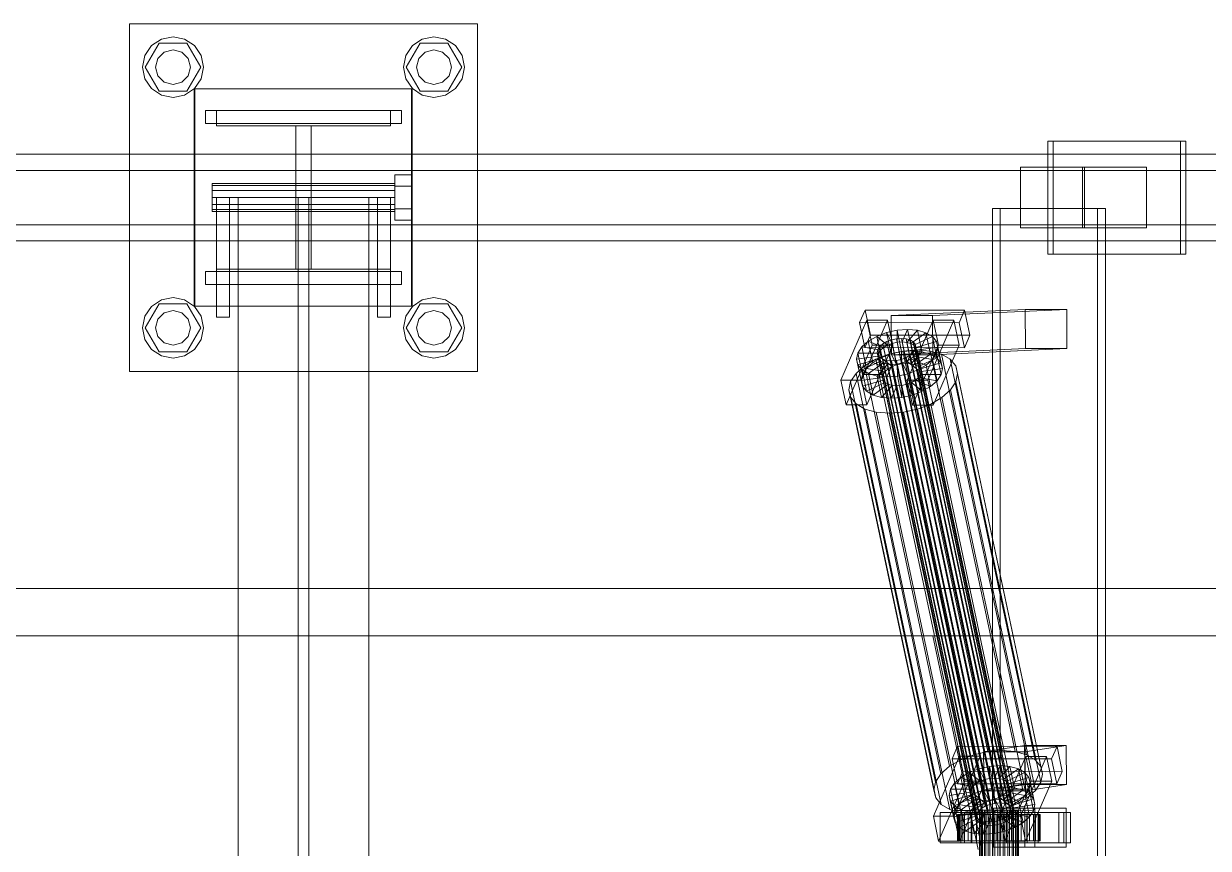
# Model space of a CAD drawing. Header units: millimetres. Extents: x -1970 to 34302, y -65268 to 6837.
# Drawn here: x 5162 to 5706, y -17870 to -17490 of the extents above; entities that cross this region are included whole.
import ezdxf

# ---------------------------------------------------------------- set-up
doc = ezdxf.new("R2010")
doc.units = ezdxf.units.MM
doc.layers.add('superior_C01', color=7, linetype='Continuous', lineweight=0)

msp = doc.modelspace()

# ---------------------------------------------------------------- linework, layer by layer
at = {"layer": 'superior_C01'}
for p, q in [((5210.339, -17650), (5210.339, -17490)), ((5210.339, -17490), (5370.339, -17490)), ((5370.339, -17490), (5370.339, -17650)), ((5220.439, -17500.101), (5224.981, -17497.066)), ((5224.981, -17497.066), (5230.339, -17496)), ((5230.339, -17496), (5235.696, -17497.066)), ((5235.696, -17497.066), (5240.238, -17500.101)), ((5340.439, -17500.101), (5344.981, -17497.066)), ((5344.981, -17497.066), (5350.339, -17496)), ((5350.339, -17496), (5355.696, -17497.066)), ((5355.696, -17497.066), (5360.238, -17500.101)), ((5217.404, -17504.642), (5220.439, -17500.101)), ((5217.539, -17510), (5223.939, -17498.915)), ((5223.939, -17498.915), (5236.739, -17498.915)), ((5226.339, -17503.072), (5230.339, -17502)), ((5230.339, -17502), (5234.339, -17503.072)), ((5236.739, -17498.915), (5243.139, -17510)), ((5240.238, -17500.101), (5243.273, -17504.642)), ((5337.404, -17504.642), (5340.439, -17500.101)), ((5337.539, -17510), (5343.939, -17498.915)), ((5343.939, -17498.915), (5356.739, -17498.915)), ((5346.339, -17503.072), (5350.339, -17502)), ((5350.339, -17502), (5354.339, -17503.072)), ((5356.739, -17498.915), (5363.139, -17510)), ((5360.238, -17500.101), (5363.273, -17504.642)), ((5216.339, -17510), (5217.404, -17504.642)), ((5222.339, -17510), (5223.41, -17506)), ((5223.41, -17506), (5226.339, -17503.072)), ((5234.339, -17503.072), (5237.267, -17506)), ((5237.267, -17506), (5238.339, -17510)), ((5243.273, -17504.642), (5244.339, -17510)), ((5336.339, -17510), (5337.404, -17504.642)), ((5342.339, -17510), (5343.41, -17506)), ((5343.41, -17506), (5346.339, -17503.072)), ((5354.339, -17503.072), (5357.267, -17506)), ((5357.267, -17506), (5358.339, -17510)), ((5363.273, -17504.642), (5364.339, -17510)), ((5217.404, -17515.358), (5216.339, -17510)), ((5223.939, -17521.085), (5217.539, -17510)), ((5223.41, -17514), (5222.339, -17510)), ((5243.139, -17510), (5236.739, -17521.085)), ((5238.339, -17510), (5237.267, -17514)), ((5244.339, -17510), (5243.273, -17515.358)), ((5337.404, -17515.358), (5336.339, -17510)), ((5343.939, -17521.085), (5337.539, -17510)), ((5343.41, -17514), (5342.339, -17510)), ((5363.139, -17510), (5356.739, -17521.085)), ((5358.339, -17510), (5357.267, -17514)), ((5364.339, -17510), (5363.273, -17515.358)), ((5220.439, -17519.899), (5217.404, -17515.358)), ((5226.339, -17516.928), (5223.41, -17514)), ((5230.339, -17518), (5226.339, -17516.928)), ((5234.339, -17516.928), (5230.339, -17518)), ((5237.267, -17514), (5234.339, -17516.928)), ((5243.273, -17515.358), (5240.238, -17519.899)), ((5340.439, -17519.899), (5337.404, -17515.358)), ((5346.339, -17516.928), (5343.41, -17514)), ((5350.339, -17518), (5346.339, -17516.928)), ((5354.339, -17516.928), (5350.339, -17518)), ((5357.267, -17514), (5354.339, -17516.928)), ((5363.273, -17515.358), (5360.238, -17519.899)), ((5224.981, -17522.934), (5220.439, -17519.899)), ((5236.739, -17521.085), (5223.939, -17521.085)), ((5230.339, -17524), (5224.981, -17522.934)), ((5235.696, -17522.934), (5230.339, -17524)), ((5240.238, -17519.899), (5235.696, -17522.934)), ((5240.034, -17620), (5240.034, -17520)), ((5240.034, -17520), (5340.034, -17520)), ((5240.339, -17620), (5240.339, -17520)), ((5240.339, -17520), (5340.339, -17520)), ((5340.034, -17520), (5340.034, -17620)), ((5340.339, -17520), (5340.339, -17620)), ((5344.981, -17522.934), (5340.439, -17519.899)), ((5356.739, -17521.085), (5343.939, -17521.085)), ((5350.339, -17524), (5344.981, -17522.934)), ((5355.696, -17522.934), (5350.339, -17524)), ((5360.238, -17519.899), (5355.696, -17522.934)), ((5245.339, -17530), (5335.339, -17530)), ((5245.339, -17536), (5245.339, -17530)), ((5250.339, -17537), (5250.339, -17530)), ((5250.339, -17530), (5330.339, -17530)), ((5330.339, -17530), (5330.339, -17537)), ((5335.339, -17536), (5335.339, -17530)), ((5245.339, -17536), (5335.339, -17536)), ((5330.339, -17537), (5250.339, -17537)), ((5286.839, -17603), (5286.839, -17537)), ((5286.839, -17537), (5293.839, -17537)), ((5293.839, -17537), (5293.839, -17603)), ((5693.608, -17544), (5632.645, -17544)), ((5632.645, -17544), (5632.645, -17596)), ((5635.08, -17544), (5632.645, -17544)), ((5635.08, -17596), (5635.08, -17544)), ((5635.08, -17544), (5696.043, -17544)), ((5693.608, -17596), (5693.608, -17544)), ((5693.608, -17544), (5696.043, -17544)), ((5696.043, -17544), (5696.043, -17596)), ((5759.904, -17550), (4616.841, -17550)), ((4629.017, -17550), (5772.079, -17550)), ((5846.651, -17550), (4703.589, -17550)), ((4718.808, -17550), (5861.87, -17550)), ((5648.637, -17556), (5620.061, -17556)), ((5620.061, -17556), (5620.061, -17584)), ((5649.447, -17556), (5620.061, -17556)), ((5648.637, -17584), (5648.637, -17556)), ((5648.637, -17556), (5678.024, -17556)), ((5649.447, -17584), (5649.447, -17556)), ((5649.447, -17556), (5678.024, -17556)), ((5678.024, -17556), (5678.024, -17584)), ((5758.197, -17557.5), (4703.404, -17557.5)), ((4718.992, -17557.5), (5773.785, -17557.5)), ((5332.339, -17564.8), (5332.339, -17559.6)), ((5340.339, -17559.6), (5332.339, -17559.6)), ((5340.339, -17559.6), (5340.339, -17564.8)), ((5248.339, -17564.457), (5248.339, -17563.6)), ((5332.339, -17563.6), (5248.339, -17563.6)), ((5248.339, -17564.457), (5248.339, -17566.8)), ((5248.339, -17564.457), (5332.339, -17564.457)), ((5248.339, -17566.8), (5248.339, -17570)), ((5248.339, -17566.8), (5332.339, -17566.8)), ((5332.339, -17563.6), (5332.339, -17564.457)), ((5332.339, -17564.457), (5332.339, -17566.8)), ((5332.339, -17564.8), (5332.339, -17575.2)), ((5332.339, -17564.8), (5340.339, -17564.8)), ((5332.339, -17566.8), (5332.339, -17570)), ((5340.339, -17564.8), (5340.339, -17575.2)), ((5248.339, -17570), (5248.339, -17573.2)), ((5248.339, -17570), (5332.339, -17570)), ((5248.339, -17573.2), (5248.339, -17575.543)), ((5248.339, -17573.2), (5332.339, -17573.2)), ((5250.339, -17570), (5250.339, -17625)), ((5250.339, -17570), (5256.339, -17570)), ((5256.339, -17570), (5256.339, -17625)), ((5320.339, -17570), (5260.339, -17570)), ((5260.339, -17570), (5260.339, -18430)), ((5292.839, -17570), (5287.839, -17570)), ((5287.839, -17570), (5287.839, -18430)), ((5292.839, -18430), (5292.839, -17570)), ((5320.339, -18430), (5320.339, -17570)), ((5324.339, -17570), (5324.339, -17625)), ((5324.339, -17570), (5330.339, -17570)), ((5330.339, -17570), (5330.339, -17625)), ((5332.339, -17570), (5332.339, -17573.2)), ((5332.339, -17573.2), (5332.339, -17575.543)), ((5248.339, -17575.543), (5248.339, -17576.4)), ((5248.339, -17575.543), (5332.339, -17575.543)), ((5248.339, -17576.4), (5332.339, -17576.4)), ((5332.339, -17575.2), (5332.339, -17580.4)), ((5332.339, -17575.2), (5340.339, -17575.2)), ((5332.339, -17575.543), (5332.339, -17576.4)), ((5340.339, -17575.2), (5340.339, -17580.4)), ((5655.5, -17575), (5607.11, -17575)), ((5607.11, -17575), (5607.11, -18425)), ((5610.763, -17575), (5607.11, -17575)), ((5610.763, -18425), (5610.763, -17575)), ((5610.763, -17575), (5659.152, -17575)), ((5655.5, -18425), (5655.5, -17575)), ((5655.5, -17575), (5659.152, -17575)), ((5659.152, -17575), (5659.152, -18425)), ((4703.404, -17582.5), (5758.197, -17582.5)), ((4718.992, -17582.5), (5773.785, -17582.5)), ((5332.339, -17580.4), (5340.339, -17580.4)), ((5620.061, -17584), (5648.637, -17584)), ((5620.061, -17584), (5649.447, -17584)), ((5678.024, -17584), (5648.637, -17584)), ((5678.024, -17584), (5649.447, -17584)), ((4616.841, -17590), (5759.904, -17590)), ((4629.017, -17590), (5772.079, -17590)), ((4703.589, -17590), (5846.651, -17590)), ((4718.808, -17590), (5861.87, -17590)), ((5632.645, -17596), (5693.608, -17596)), ((5632.645, -17596), (5635.08, -17596)), ((5696.043, -17596), (5635.08, -17596)), ((5696.043, -17596), (5693.608, -17596)), ((5245.339, -17604), (5335.339, -17604)), ((5245.339, -17610), (5245.339, -17604)), ((5250.339, -17610), (5250.339, -17603)), ((5250.339, -17603), (5330.339, -17603)), ((5293.839, -17603), (5286.839, -17603)), ((5330.339, -17603), (5330.339, -17610)), ((5335.339, -17610), (5335.339, -17604)), ((5245.339, -17610), (5335.339, -17610)), ((5330.339, -17610), (5250.339, -17610)), ((5220.439, -17620.101), (5224.981, -17617.066)), ((5224.981, -17617.066), (5230.339, -17616)), ((5230.339, -17616), (5235.696, -17617.066)), ((5235.696, -17617.066), (5240.238, -17620.101)), ((5340.439, -17620.101), (5344.981, -17617.066)), ((5344.981, -17617.066), (5350.339, -17616)), ((5350.339, -17616), (5355.696, -17617.066)), ((5355.696, -17617.066), (5360.238, -17620.101)), ((5217.404, -17624.642), (5220.439, -17620.101)), ((5217.539, -17630), (5223.939, -17618.915)), ((5223.939, -17618.915), (5236.739, -17618.915)), ((5226.339, -17623.072), (5230.339, -17622)), ((5230.339, -17622), (5234.339, -17623.072)), ((5236.739, -17618.915), (5243.139, -17630)), ((5340.034, -17620), (5240.034, -17620)), ((5240.238, -17620.101), (5243.273, -17624.642)), ((5340.339, -17620), (5240.339, -17620)), ((5337.404, -17624.642), (5340.439, -17620.101)), ((5337.539, -17630), (5343.939, -17618.915)), ((5343.939, -17618.915), (5356.739, -17618.915)), ((5346.339, -17623.072), (5350.339, -17622)), ((5350.339, -17622), (5354.339, -17623.072)), ((5356.739, -17618.915), (5363.139, -17630)), ((5360.238, -17620.101), (5363.273, -17624.642)), ((5548.58, -17621.857), (5546.08, -17627.592)), ((5551.011, -17633.325), (5548.58, -17621.857)), ((5548.58, -17621.857), (5594.303, -17621.914)), ((5622.267, -17621.488), (5560.593, -17624.356)), ((5579.644, -17624.356), (5641.318, -17621.488)), ((5591.803, -17627.65), (5594.303, -17621.914)), ((5594.303, -17621.914), (5596.734, -17633.382)), ((5622.345, -17639.486), (5622.267, -17621.488)), ((5622.267, -17621.488), (5641.318, -17621.488)), ((5641.318, -17621.488), (5641.396, -17639.486)), ((5216.339, -17630), (5217.404, -17624.642)), ((5222.339, -17630), (5223.41, -17626)), ((5223.41, -17626), (5226.339, -17623.072)), ((5234.339, -17623.072), (5237.267, -17626)), ((5237.267, -17626), (5238.339, -17630)), ((5243.273, -17624.642), (5244.339, -17630)), ((5250.339, -17625), (5256.339, -17625)), ((5324.339, -17625), (5330.339, -17625)), ((5336.339, -17630), (5337.404, -17624.642)), ((5342.339, -17630), (5343.41, -17626)), ((5343.41, -17626), (5346.339, -17623.072)), ((5354.339, -17623.072), (5357.267, -17626)), ((5357.267, -17626), (5358.339, -17630)), ((5363.273, -17624.642), (5364.339, -17630)), ((5549.438, -17626.449), (5537.439, -17653.98)), ((5591.803, -17627.65), (5546.08, -17627.592)), ((5546.08, -17627.592), (5548.512, -17639.061)), ((5546.964, -17653.992), (5558.964, -17626.461)), ((5551.869, -17637.917), (5549.438, -17626.449)), ((5549.438, -17626.449), (5558.964, -17626.461)), ((5558.964, -17626.461), (5561.395, -17637.929)), ((5579.644, -17624.356), (5560.593, -17624.356)), ((5560.593, -17624.356), (5560.67, -17642.354)), ((5579.92, -17626.487), (5567.92, -17654.019)), ((5577.446, -17654.031), (5589.445, -17626.499)), ((5579.721, -17642.354), (5579.644, -17624.356)), ((5582.351, -17637.955), (5579.92, -17626.487)), ((5579.92, -17626.487), (5589.445, -17626.499)), ((5589.445, -17626.499), (5591.876, -17637.967)), ((5594.234, -17639.118), (5591.803, -17627.65)), ((5217.404, -17635.358), (5216.339, -17630)), ((5223.939, -17641.085), (5217.539, -17630)), ((5223.41, -17634), (5222.339, -17630)), ((5243.139, -17630), (5236.739, -17641.085)), ((5238.339, -17630), (5237.267, -17634)), ((5244.339, -17630), (5243.273, -17635.358)), ((5337.404, -17635.358), (5336.339, -17630)), ((5343.939, -17641.085), (5337.539, -17630)), ((5343.41, -17634), (5342.339, -17630)), ((5363.139, -17630), (5356.739, -17641.085)), ((5358.339, -17630), (5357.267, -17634)), ((5364.339, -17630), (5363.273, -17635.358)), ((5548.512, -17639.061), (5551.011, -17633.325)), ((5596.734, -17633.382), (5551.011, -17633.325)), ((5553.927, -17633.91), (5558.43, -17632.183)), ((5558.43, -17632.183), (5563.269, -17631.1)), ((5558.43, -17632.183), (5561.028, -17637.157)), ((5560.514, -17642.013), (5558.43, -17632.183)), ((5563.269, -17631.1), (5568.115, -17630.735)), ((5563.269, -17631.1), (5563.32, -17636.643)), ((5565.353, -17640.93), (5563.269, -17631.1)), ((5568.115, -17630.735), (5565.615, -17636.47)), ((5572.638, -17631.112), (5567.758, -17636.649)), ((5570.199, -17640.564), (5568.115, -17630.735)), ((5568.115, -17630.735), (5572.638, -17631.112)), ((5576.528, -17632.206), (5569.601, -17637.167)), ((5574.722, -17640.942), (5572.638, -17631.112)), ((5572.638, -17631.112), (5576.528, -17632.206)), ((5578.612, -17642.036), (5576.528, -17632.206)), ((5576.528, -17632.206), (5579.522, -17633.943)), ((5596.734, -17633.382), (5594.234, -17639.118)), ((5220.439, -17639.899), (5217.404, -17635.358)), ((5226.339, -17636.928), (5223.41, -17634)), ((5230.339, -17638), (5226.339, -17636.928)), ((5234.339, -17636.928), (5230.339, -17638)), ((5237.267, -17634), (5234.339, -17636.928)), ((5243.273, -17635.358), (5240.238, -17639.899)), ((5340.439, -17639.899), (5337.404, -17635.358)), ((5346.339, -17636.928), (5343.41, -17634)), ((5350.339, -17638), (5346.339, -17636.928)), ((5354.339, -17636.928), (5350.339, -17638)), ((5357.267, -17634), (5354.339, -17636.928)), ((5363.273, -17635.358), (5360.238, -17639.899)), ((5539.87, -17665.449), (5551.869, -17637.917)), ((5545.267, -17641.61), (5547.113, -17638.79)), ((5547.113, -17638.79), (5550.067, -17636.164)), ((5547.113, -17638.79), (5555.667, -17640.286)), ((5549.197, -17648.62), (5547.113, -17638.79)), ((5561.395, -17637.929), (5549.395, -17665.461)), ((5550.067, -17636.164), (5553.927, -17633.91)), ((5550.067, -17636.164), (5557.066, -17639.042)), ((5552.151, -17645.994), (5550.067, -17636.164)), ((5561.395, -17637.929), (5551.869, -17637.917)), ((5553.927, -17633.91), (5558.895, -17637.975)), ((5556.01, -17643.74), (5553.927, -17633.91)), ((5554.445, -17639.983), (5555.32, -17638.648)), ((5555.32, -17638.648), (5556.719, -17637.404)), ((5600.643, -17852.446), (5555.32, -17638.648)), ((5557.066, -17639.042), (5555.667, -17640.286)), ((5556.719, -17637.404), (5558.547, -17636.336)), ((5602.042, -17851.202), (5556.719, -17637.404)), ((5558.895, -17637.975), (5557.066, -17639.042)), ((5557.066, -17639.042), (5559.15, -17648.872)), ((5558.547, -17636.336), (5560.68, -17635.518)), ((5603.87, -17850.135), (5558.547, -17636.336)), ((5561.028, -17637.157), (5558.895, -17637.975)), ((5558.895, -17637.975), (5560.978, -17647.804)), ((5560.68, -17635.518), (5562.973, -17635.005)), ((5606.003, -17849.317), (5560.68, -17635.518)), ((5563.32, -17636.643), (5561.028, -17637.157)), ((5561.028, -17637.157), (5563.111, -17646.986)), ((5562.973, -17635.005), (5565.268, -17634.832)), ((5608.296, -17848.804), (5562.973, -17635.005)), ((5565.615, -17636.47), (5563.32, -17636.643)), ((5563.32, -17636.643), (5565.404, -17646.473)), ((5565.268, -17634.832), (5567.41, -17635.011)), ((5610.591, -17848.631), (5565.268, -17634.832)), ((5565.615, -17636.47), (5567.699, -17646.3)), ((5567.758, -17636.649), (5565.615, -17636.47)), ((5567.41, -17635.011), (5569.253, -17635.529)), ((5612.733, -17848.809), (5567.41, -17635.011)), ((5567.758, -17636.649), (5569.841, -17646.479)), ((5569.601, -17637.167), (5567.758, -17636.649)), ((5569.253, -17635.529), (5570.671, -17636.352)), ((5614.576, -17849.328), (5569.253, -17635.529)), ((5569.601, -17637.167), (5571.684, -17646.997)), ((5571.019, -17637.99), (5569.601, -17637.167)), ((5570.352, -17665.487), (5582.351, -17637.955)), ((5570.671, -17636.352), (5571.568, -17637.422)), ((5615.994, -17850.15), (5570.671, -17636.352)), ((5579.522, -17633.943), (5571.019, -17637.99)), ((5571.019, -17637.99), (5573.102, -17647.82)), ((5571.915, -17639.061), (5571.019, -17637.99)), ((5571.568, -17637.422), (5571.881, -17638.668)), ((5616.891, -17851.221), (5571.568, -17637.422)), ((5571.881, -17638.668), (5571.591, -17640.005)), ((5617.204, -17852.467), (5571.881, -17638.668)), ((5581.414, -17636.203), (5571.915, -17639.061)), ((5582.077, -17638.834), (5572.229, -17640.307)), ((5581.606, -17643.772), (5579.522, -17633.943)), ((5579.522, -17633.943), (5581.414, -17636.203)), ((5591.876, -17637.967), (5579.877, -17665.499)), ((5583.498, -17646.033), (5581.414, -17636.203)), ((5581.414, -17636.203), (5582.077, -17638.834)), ((5582.077, -17638.834), (5581.464, -17641.655)), ((5584.161, -17648.664), (5582.077, -17638.834)), ((5591.876, -17637.967), (5582.351, -17637.955)), ((5224.981, -17642.934), (5220.439, -17639.899)), ((5236.739, -17641.085), (5223.939, -17641.085)), ((5230.339, -17644), (5224.981, -17642.934)), ((5235.696, -17642.934), (5230.339, -17644)), ((5240.238, -17639.899), (5235.696, -17642.934)), ((5344.981, -17642.934), (5340.439, -17639.899)), ((5356.739, -17641.085), (5343.939, -17641.085)), ((5350.339, -17644), (5344.981, -17642.934)), ((5355.696, -17642.934), (5350.339, -17644)), ((5360.238, -17639.899), (5355.696, -17642.934)), ((5544.655, -17644.431), (5545.267, -17641.61)), ((5544.655, -17644.431), (5554.502, -17642.958)), ((5545.317, -17647.062), (5544.655, -17644.431)), ((5546.738, -17654.261), (5544.655, -17644.431)), ((5545.267, -17641.61), (5554.793, -17641.622)), ((5547.351, -17651.44), (5545.267, -17641.61)), ((5545.317, -17647.062), (5554.816, -17644.204)), ((5548.366, -17647.428), (5553.526, -17644.416)), ((5548.512, -17639.061), (5594.234, -17639.118)), ((5556.01, -17643.74), (5552.151, -17645.994)), ((5553.526, -17644.416), (5559.546, -17642.107)), ((5592.597, -17828.725), (5553.526, -17644.416)), ((5554.155, -17641.32), (5554.445, -17639.983)), ((5554.469, -17642.566), (5554.155, -17641.32)), ((5599.478, -17855.119), (5554.155, -17641.32)), ((5599.768, -17853.782), (5554.445, -17639.983)), ((5555.365, -17643.637), (5554.469, -17642.566)), ((5599.792, -17856.365), (5554.469, -17642.566)), ((5554.793, -17641.622), (5554.502, -17642.958)), ((5554.502, -17642.958), (5554.816, -17644.204)), ((5554.502, -17642.958), (5556.586, -17652.788)), ((5555.667, -17640.286), (5554.793, -17641.622)), ((5554.793, -17641.622), (5556.876, -17651.452)), ((5554.816, -17644.204), (5555.713, -17645.275)), ((5554.816, -17644.204), (5556.9, -17654.034)), ((5556.783, -17644.459), (5555.365, -17643.637)), ((5600.688, -17857.435), (5555.365, -17643.637)), ((5555.667, -17640.286), (5557.751, -17650.116)), ((5560.514, -17642.013), (5556.01, -17643.74)), ((5560.978, -17647.804), (5556.01, -17643.74)), ((5558.626, -17644.978), (5556.783, -17644.459)), ((5602.106, -17858.258), (5556.783, -17644.459)), ((5559.546, -17642.107), (5566.015, -17640.659)), ((5598.617, -17826.416), (5559.546, -17642.107)), ((5565.353, -17640.93), (5560.514, -17642.013)), ((5563.111, -17646.986), (5560.514, -17642.013)), ((5622.345, -17639.486), (5560.67, -17642.354)), ((5560.67, -17642.354), (5579.721, -17642.354)), ((5565.356, -17644.47), (5563.064, -17644.983)), ((5570.199, -17640.564), (5565.353, -17640.93)), ((5565.404, -17646.473), (5565.353, -17640.93)), ((5567.489, -17643.652), (5565.356, -17644.47)), ((5610.679, -17858.269), (5565.356, -17644.47)), ((5566.015, -17640.659), (5572.494, -17640.17)), ((5605.087, -17824.968), (5566.015, -17640.659)), ((5569.318, -17642.585), (5567.489, -17643.652)), ((5612.812, -17857.451), (5567.489, -17643.652)), ((5567.699, -17646.3), (5570.199, -17640.564)), ((5567.837, -17645.29), (5569.665, -17644.223)), ((5570.717, -17641.341), (5569.318, -17642.585)), ((5614.641, -17856.383), (5569.318, -17642.585)), ((5569.665, -17644.223), (5571.064, -17642.979)), ((5576.665, -17647.101), (5569.665, -17644.223)), ((5569.665, -17644.223), (5571.749, -17654.053)), ((5569.841, -17646.479), (5574.722, -17640.942)), ((5574.722, -17640.942), (5570.199, -17640.564)), ((5571.591, -17640.005), (5570.717, -17641.341)), ((5616.04, -17855.139), (5570.717, -17641.341)), ((5571.064, -17642.979), (5571.939, -17641.643)), ((5579.618, -17644.475), (5571.064, -17642.979)), ((5571.064, -17642.979), (5573.148, -17652.809)), ((5571.591, -17640.005), (5616.914, -17853.804)), ((5571.684, -17646.997), (5578.612, -17642.036)), ((5571.915, -17639.061), (5573.999, -17648.891)), ((5572.229, -17640.307), (5571.915, -17639.061)), ((5571.939, -17641.643), (5572.229, -17640.307)), ((5571.939, -17641.643), (5581.464, -17641.655)), ((5574.022, -17651.473), (5571.939, -17641.643)), ((5572.229, -17640.307), (5574.313, -17650.137)), ((5572.494, -17640.17), (5578.539, -17640.674)), ((5611.565, -17824.479), (5572.494, -17640.17)), ((5573.102, -17647.82), (5581.606, -17643.772)), ((5578.612, -17642.036), (5574.722, -17640.942)), ((5579.618, -17644.475), (5576.665, -17647.101)), ((5578.539, -17640.674), (5583.74, -17642.137)), ((5617.611, -17824.984), (5578.539, -17640.674)), ((5581.606, -17643.772), (5578.612, -17642.036)), ((5581.464, -17641.655), (5579.618, -17644.475)), ((5581.702, -17654.305), (5579.618, -17644.475)), ((5641.396, -17639.486), (5579.721, -17642.354)), ((5581.464, -17641.655), (5583.548, -17651.485)), ((5583.498, -17646.033), (5581.606, -17643.772)), ((5583.74, -17642.137), (5587.742, -17644.459)), ((5622.812, -17826.446), (5583.74, -17642.137)), ((5587.742, -17644.459), (5590.272, -17647.481)), ((5626.814, -17828.768), (5587.742, -17644.459)), ((5641.396, -17639.486), (5622.345, -17639.486)), ((5544.417, -17650.939), (5548.366, -17647.428)), ((5547.21, -17649.322), (5545.317, -17647.062)), ((5547.401, -17656.892), (5545.317, -17647.062)), ((5547.21, -17649.322), (5555.713, -17645.275)), ((5550.203, -17651.059), (5547.21, -17649.322)), ((5549.293, -17659.152), (5547.21, -17649.322)), ((5549.197, -17648.62), (5547.351, -17651.44)), ((5587.437, -17831.737), (5548.366, -17647.428)), ((5552.151, -17645.994), (5549.197, -17648.62)), ((5557.751, -17650.116), (5549.197, -17648.62)), ((5550.203, -17651.059), (5557.131, -17646.098)), ((5559.15, -17648.872), (5552.151, -17645.994)), ((5554.094, -17652.153), (5558.974, -17646.616)), ((5555.713, -17645.275), (5557.131, -17646.098)), ((5555.713, -17645.275), (5557.797, -17655.105)), ((5557.131, -17646.098), (5558.974, -17646.616)), ((5557.131, -17646.098), (5559.215, -17655.927)), ((5557.751, -17650.116), (5559.15, -17648.872)), ((5558.616, -17652.53), (5561.116, -17646.795)), ((5560.768, -17645.156), (5558.626, -17644.978)), ((5603.949, -17858.776), (5558.626, -17644.978)), ((5558.974, -17646.616), (5561.116, -17646.795)), ((5558.974, -17646.616), (5561.057, -17656.446)), ((5559.15, -17648.872), (5560.978, -17647.804)), ((5563.064, -17644.983), (5560.768, -17645.156)), ((5606.091, -17858.955), (5560.768, -17645.156)), ((5560.978, -17647.804), (5563.111, -17646.986)), ((5561.116, -17646.795), (5563.411, -17646.622)), ((5561.116, -17646.795), (5563.2, -17656.624)), ((5608.387, -17858.782), (5563.064, -17644.983)), ((5563.111, -17646.986), (5565.404, -17646.473)), ((5563.411, -17646.622), (5565.704, -17646.108)), ((5563.462, -17652.165), (5563.411, -17646.622)), ((5563.411, -17646.622), (5565.495, -17656.451)), ((5565.404, -17646.473), (5567.699, -17646.3)), ((5565.704, -17646.108), (5567.837, -17645.29)), ((5568.302, -17651.082), (5565.704, -17646.108)), ((5565.704, -17646.108), (5567.788, -17655.938)), ((5567.699, -17646.3), (5569.841, -17646.479)), ((5572.805, -17649.355), (5567.837, -17645.29)), ((5567.837, -17645.29), (5569.921, -17655.12)), ((5572.805, -17649.355), (5568.302, -17651.082)), ((5569.841, -17646.479), (5571.684, -17646.997)), ((5571.684, -17646.997), (5573.102, -17647.82)), ((5576.665, -17647.101), (5572.805, -17649.355)), ((5574.888, -17659.184), (5572.805, -17649.355)), ((5573.102, -17647.82), (5573.999, -17648.891)), ((5573.999, -17648.891), (5583.498, -17646.033)), ((5573.999, -17648.891), (5574.313, -17650.137)), ((5574.313, -17650.137), (5584.161, -17648.664)), ((5578.748, -17656.931), (5576.665, -17647.101)), ((5584.161, -17648.664), (5583.498, -17646.033)), ((5583.548, -17651.485), (5584.161, -17648.664)), ((5590.272, -17647.481), (5591.158, -17650.998)), ((5629.344, -17831.79), (5590.272, -17647.481)), ((5370.339, -17650), (5210.339, -17650)), ((5546.964, -17653.992), (5537.439, -17653.98)), ((5537.439, -17653.98), (5539.87, -17665.449)), ((5541.13, -17658.48), (5541.949, -17654.709)), ((5541.949, -17654.709), (5544.417, -17650.939)), ((5581.021, -17839.018), (5541.949, -17654.709)), ((5583.488, -17835.248), (5544.417, -17650.939)), ((5547.351, -17651.44), (5546.738, -17654.261)), ((5556.586, -17652.788), (5546.738, -17654.261)), ((5546.738, -17654.261), (5547.401, -17656.892)), ((5549.395, -17665.461), (5546.964, -17653.992)), ((5556.876, -17651.452), (5547.351, -17651.44)), ((5556.9, -17654.034), (5547.401, -17656.892)), ((5557.797, -17655.105), (5549.293, -17659.152)), ((5554.094, -17652.153), (5550.203, -17651.059)), ((5552.287, -17660.889), (5550.203, -17651.059)), ((5558.616, -17652.53), (5554.094, -17652.153)), ((5556.177, -17661.983), (5554.094, -17652.153)), ((5556.586, -17652.788), (5556.876, -17651.452)), ((5556.9, -17654.034), (5556.586, -17652.788)), ((5556.876, -17651.452), (5557.751, -17650.116)), ((5557.797, -17655.105), (5556.9, -17654.034)), ((5559.215, -17655.927), (5557.797, -17655.105)), ((5563.462, -17652.165), (5558.616, -17652.53)), ((5560.7, -17662.36), (5558.616, -17652.53)), ((5568.302, -17651.082), (5563.462, -17652.165)), ((5565.546, -17661.995), (5563.462, -17652.165)), ((5569.921, -17655.12), (5567.788, -17655.938)), ((5577.446, -17654.031), (5567.92, -17654.019)), ((5567.92, -17654.019), (5570.352, -17665.487)), ((5570.385, -17660.912), (5568.302, -17651.082)), ((5571.749, -17654.053), (5569.921, -17655.12)), ((5569.921, -17655.12), (5574.888, -17659.184)), ((5573.148, -17652.809), (5571.749, -17654.053)), ((5571.749, -17654.053), (5578.748, -17656.931)), ((5574.022, -17651.473), (5573.148, -17652.809)), ((5573.148, -17652.809), (5581.702, -17654.305)), ((5574.313, -17650.137), (5574.022, -17651.473)), ((5583.548, -17651.485), (5574.022, -17651.473)), ((5579.877, -17665.499), (5577.446, -17654.031)), ((5578.748, -17656.931), (5581.702, -17654.305)), ((5581.702, -17654.305), (5583.548, -17651.485)), ((5590.339, -17654.769), (5587.871, -17658.539)), ((5591.158, -17650.998), (5590.339, -17654.769)), ((5590.339, -17654.769), (5629.41, -17839.078)), ((5630.229, -17835.307), (5591.158, -17650.998)), ((5542.016, -17661.997), (5541.13, -17658.48)), ((5580.202, -17842.789), (5541.13, -17658.48)), ((5547.401, -17656.892), (5549.293, -17659.152)), ((5549.293, -17659.152), (5552.287, -17660.889)), ((5559.215, -17655.927), (5552.287, -17660.889)), ((5561.057, -17656.446), (5556.177, -17661.983)), ((5561.057, -17656.446), (5559.215, -17655.927)), ((5563.2, -17656.624), (5560.7, -17662.36)), ((5563.2, -17656.624), (5561.057, -17656.446)), ((5565.495, -17656.451), (5563.2, -17656.624)), ((5567.788, -17655.938), (5565.495, -17656.451)), ((5565.495, -17656.451), (5565.546, -17661.995)), ((5567.788, -17655.938), (5570.385, -17660.912)), ((5570.385, -17660.912), (5574.888, -17659.184)), ((5574.888, -17659.184), (5578.748, -17656.931)), ((5587.871, -17658.539), (5583.923, -17662.05)), ((5626.942, -17842.848), (5587.871, -17658.539)), ((5539.87, -17665.449), (5549.395, -17665.461)), ((5544.546, -17665.019), (5542.016, -17661.997)), ((5581.087, -17846.306), (5542.016, -17661.997)), ((5548.548, -17667.341), (5544.546, -17665.019)), ((5583.617, -17849.328), (5544.546, -17665.019)), ((5552.287, -17660.889), (5556.177, -17661.983)), ((5556.177, -17661.983), (5560.7, -17662.36)), ((5560.7, -17662.36), (5565.546, -17661.995)), ((5565.546, -17661.995), (5570.385, -17660.912)), ((5570.352, -17665.487), (5579.877, -17665.499)), ((5578.763, -17665.062), (5572.743, -17667.371)), ((5583.923, -17662.05), (5578.763, -17665.062)), ((5617.834, -17849.371), (5578.763, -17665.062)), ((5622.994, -17846.359), (5583.923, -17662.05)), ((5553.749, -17668.803), (5548.548, -17667.341)), ((5587.619, -17851.65), (5548.548, -17667.341)), ((5559.794, -17669.308), (5553.749, -17668.803)), ((5592.82, -17853.113), (5553.749, -17668.803)), ((5566.273, -17668.819), (5559.794, -17669.308)), ((5598.866, -17853.617), (5559.794, -17669.308)), ((5572.743, -17667.371), (5566.273, -17668.819)), ((5605.344, -17853.128), (5566.273, -17668.819)), ((5611.814, -17851.68), (5572.743, -17667.371)), ((2005.168, -17750), (11044.69, -17750)), ((11046.22, -17750), (2006.698, -17750)), ((4645.725, -17771.702), (5579.735, -17771.702)), ((5581.551, -17771.702), (4647.542, -17771.702)), ((5579.735, -17771.702), (5600.573, -17870)), ((5579.735, -17771.702), (5581.551, -17771.702)), ((5579.735, -17771.702), (6513.744, -17771.702)), ((5602.389, -17870), (5581.551, -17771.702)), ((6515.561, -17771.702), (5581.551, -17771.702)), ((5591.125, -17822.549), (5588.625, -17828.285)), ((5593.556, -17834.017), (5591.125, -17822.549)), ((5591.125, -17822.549), (5636.847, -17822.606)), ((5621.951, -17822.189), (5603.05, -17825.057)), ((5622.204, -17840.17), (5621.951, -17822.189)), ((5621.951, -17822.189), (5641.002, -17822.189)), ((5622.101, -17825.057), (5641.002, -17822.189)), ((5634.347, -17828.342), (5636.847, -17822.606)), ((5636.847, -17822.606), (5639.278, -17834.074)), ((5641.002, -17822.189), (5641.255, -17840.17)), ((5591.982, -17827.141), (5579.983, -17854.673)), ((5592.597, -17828.725), (5587.437, -17831.737)), ((5634.347, -17828.342), (5588.625, -17828.285)), ((5588.625, -17828.285), (5591.056, -17839.753)), ((5589.509, -17854.685), (5601.508, -17827.153)), ((5594.414, -17838.609), (5591.982, -17827.141)), ((5591.982, -17827.141), (5601.508, -17827.153)), ((5598.617, -17826.416), (5592.597, -17828.725)), ((5605.087, -17824.968), (5598.617, -17826.416)), ((5601.508, -17827.153), (5603.939, -17838.621)), ((5622.101, -17825.057), (5603.05, -17825.057)), ((5603.05, -17825.057), (5603.303, -17843.038)), ((5611.565, -17824.479), (5605.087, -17824.968)), ((5622.464, -17827.179), (5610.465, -17854.711)), ((5617.611, -17824.984), (5611.565, -17824.479)), ((5622.812, -17826.446), (5617.611, -17824.984)), ((5619.99, -17854.723), (5631.99, -17827.191)), ((5622.353, -17843.038), (5622.101, -17825.057)), ((5624.895, -17838.647), (5622.464, -17827.179)), ((5622.464, -17827.179), (5631.99, -17827.191)), ((5626.814, -17828.768), (5622.812, -17826.446)), ((5629.344, -17831.79), (5626.814, -17828.768)), ((5631.99, -17827.191), (5634.421, -17838.659)), ((5636.778, -17839.81), (5634.347, -17828.342)), ((5587.437, -17831.737), (5583.488, -17835.248)), ((5591.056, -17839.753), (5593.556, -17834.017)), ((5592.611, -17836.856), (5596.471, -17834.603)), ((5639.278, -17834.074), (5593.556, -17834.017)), ((5596.471, -17834.603), (5600.974, -17832.875)), ((5596.471, -17834.603), (5601.439, -17838.667)), ((5598.555, -17844.433), (5596.471, -17834.603)), ((5600.974, -17832.875), (5605.814, -17831.792)), ((5600.974, -17832.875), (5603.572, -17837.849)), ((5603.058, -17842.705), (5600.974, -17832.875)), ((5605.814, -17831.792), (5610.66, -17831.427)), ((5605.814, -17831.792), (5605.864, -17837.336)), ((5607.898, -17841.622), (5605.814, -17831.792)), ((5610.66, -17831.427), (5608.16, -17837.163)), ((5615.182, -17831.804), (5610.302, -17837.341)), ((5612.744, -17841.257), (5610.66, -17831.427)), ((5610.66, -17831.427), (5615.182, -17831.804)), ((5619.073, -17832.898), (5612.145, -17837.86)), ((5622.066, -17834.635), (5613.563, -17838.682)), ((5617.266, -17841.634), (5615.182, -17831.804)), ((5615.182, -17831.804), (5619.073, -17832.898)), ((5621.156, -17842.728), (5619.073, -17832.898)), ((5619.073, -17832.898), (5622.066, -17834.635)), ((5624.15, -17844.465), (5622.066, -17834.635)), ((5622.066, -17834.635), (5623.959, -17836.895)), ((5630.229, -17835.307), (5629.344, -17831.79)), ((5639.278, -17834.074), (5636.778, -17839.81)), ((5581.021, -17839.018), (5580.202, -17842.789)), ((5583.488, -17835.248), (5581.021, -17839.018)), ((5582.414, -17866.141), (5594.414, -17838.609)), ((5587.812, -17842.302), (5589.658, -17839.482)), ((5589.658, -17839.482), (5592.611, -17836.856)), ((5589.658, -17839.482), (5598.212, -17840.978)), ((5591.741, -17849.312), (5589.658, -17839.482)), ((5591.056, -17839.753), (5636.778, -17839.81)), ((5603.939, -17838.621), (5591.94, -17866.153)), ((5592.611, -17836.856), (5599.611, -17839.734)), ((5594.695, -17846.686), (5592.611, -17836.856)), ((5603.939, -17838.621), (5594.414, -17838.609)), ((5599.611, -17839.734), (5598.212, -17840.978)), ((5601.439, -17838.667), (5599.611, -17839.734)), ((5599.611, -17839.734), (5601.694, -17849.564)), ((5603.572, -17837.849), (5601.439, -17838.667)), ((5601.439, -17838.667), (5603.523, -17848.497)), ((5622.204, -17840.17), (5603.303, -17843.038)), ((5605.864, -17837.336), (5603.572, -17837.849)), ((5603.572, -17837.849), (5605.656, -17847.679)), ((5608.16, -17837.163), (5605.864, -17837.336)), ((5605.864, -17837.336), (5607.948, -17847.165)), ((5608.16, -17837.163), (5610.244, -17846.992)), ((5610.302, -17837.341), (5608.16, -17837.163)), ((5610.302, -17837.341), (5612.386, -17847.171)), ((5612.145, -17837.86), (5610.302, -17837.341)), ((5612.145, -17837.86), (5614.229, -17847.689)), ((5613.563, -17838.682), (5612.145, -17837.86)), ((5612.896, -17866.179), (5624.895, -17838.647)), ((5613.563, -17838.682), (5615.647, -17848.512)), ((5614.459, -17839.753), (5613.563, -17838.682)), ((5623.959, -17836.895), (5614.459, -17839.753)), ((5614.459, -17839.753), (5616.543, -17849.583)), ((5614.773, -17840.999), (5614.459, -17839.753)), ((5624.621, -17839.526), (5614.773, -17840.999)), ((5641.255, -17840.17), (5622.204, -17840.17)), ((5641.255, -17840.17), (5622.353, -17843.038)), ((5634.421, -17838.659), (5622.422, -17866.191)), ((5626.042, -17846.725), (5623.959, -17836.895)), ((5623.959, -17836.895), (5624.621, -17839.526)), ((5624.621, -17839.526), (5624.009, -17842.347)), ((5626.705, -17849.356), (5624.621, -17839.526)), ((5634.421, -17838.659), (5624.895, -17838.647)), ((5626.942, -17842.848), (5629.41, -17839.078)), ((5629.41, -17839.078), (5630.229, -17835.307)), ((5580.202, -17842.789), (5581.087, -17846.306)), ((5587.199, -17845.123), (5587.812, -17842.302)), ((5587.199, -17845.123), (5597.047, -17843.65)), ((5587.862, -17847.754), (5587.199, -17845.123)), ((5589.283, -17854.953), (5587.199, -17845.123)), ((5587.812, -17842.302), (5597.337, -17842.314)), ((5589.895, -17852.132), (5587.812, -17842.302)), ((5587.862, -17847.754), (5597.361, -17844.897)), ((5589.754, -17850.015), (5598.257, -17845.967)), ((5598.555, -17844.433), (5594.695, -17846.686)), ((5597.337, -17842.314), (5597.047, -17843.65)), ((5597.047, -17843.65), (5597.361, -17844.897)), ((5597.047, -17843.65), (5599.131, -17853.48)), ((5598.212, -17840.978), (5597.337, -17842.314)), ((5597.337, -17842.314), (5599.421, -17852.144)), ((5597.361, -17844.897), (5598.257, -17845.967)), ((5597.361, -17844.897), (5599.445, -17854.726)), ((5598.212, -17840.978), (5600.295, -17850.808)), ((5598.257, -17845.967), (5599.675, -17846.79)), ((5598.257, -17845.967), (5600.341, -17855.797)), ((5603.058, -17842.705), (5598.555, -17844.433)), ((5603.523, -17848.497), (5598.555, -17844.433)), ((5607.898, -17841.622), (5603.058, -17842.705)), ((5605.656, -17847.679), (5603.058, -17842.705)), ((5603.303, -17843.038), (5622.353, -17843.038)), ((5612.744, -17841.257), (5607.898, -17841.622)), ((5607.948, -17847.165), (5607.898, -17841.622)), ((5608.248, -17846.801), (5610.381, -17845.983)), ((5610.244, -17846.992), (5612.744, -17841.257)), ((5610.381, -17845.983), (5612.21, -17844.915)), ((5615.349, -17850.047), (5610.381, -17845.983)), ((5610.381, -17845.983), (5612.465, -17855.812)), ((5612.21, -17844.915), (5613.609, -17843.671)), ((5619.209, -17847.793), (5612.21, -17844.915)), ((5612.21, -17844.915), (5614.293, -17854.745)), ((5612.386, -17847.171), (5617.266, -17841.634)), ((5617.266, -17841.634), (5612.744, -17841.257)), ((5613.609, -17843.671), (5614.483, -17842.335)), ((5622.163, -17845.167), (5613.609, -17843.671)), ((5613.609, -17843.671), (5615.692, -17853.501)), ((5614.229, -17847.689), (5621.156, -17842.728)), ((5614.483, -17842.335), (5614.773, -17840.999)), ((5614.483, -17842.335), (5624.009, -17842.347)), ((5616.567, -17852.165), (5614.483, -17842.335)), ((5614.773, -17840.999), (5616.857, -17850.829)), ((5615.647, -17848.512), (5624.15, -17844.465)), ((5621.156, -17842.728), (5617.266, -17841.634)), ((5622.163, -17845.167), (5619.209, -17847.793)), ((5624.15, -17844.465), (5621.156, -17842.728)), ((5624.009, -17842.347), (5622.163, -17845.167)), ((5624.246, -17854.997), (5622.163, -17845.167)), ((5622.994, -17846.359), (5626.942, -17842.848)), ((5624.009, -17842.347), (5626.092, -17852.177)), ((5626.042, -17846.725), (5624.15, -17844.465)), ((5581.087, -17846.306), (5583.617, -17849.328)), ((5583.617, -17849.328), (5587.619, -17851.65)), ((5589.754, -17850.015), (5587.862, -17847.754)), ((5589.945, -17857.584), (5587.862, -17847.754)), ((5592.748, -17851.751), (5589.754, -17850.015)), ((5591.838, -17859.844), (5589.754, -17850.015)), ((5591.741, -17849.312), (5589.895, -17852.132)), ((5594.695, -17846.686), (5591.741, -17849.312)), ((5600.295, -17850.808), (5591.741, -17849.312)), ((5592.748, -17851.751), (5599.675, -17846.79)), ((5601.694, -17849.564), (5594.695, -17846.686)), ((5596.638, -17852.845), (5601.518, -17847.308)), ((5599.421, -17852.144), (5600.295, -17850.808)), ((5599.675, -17846.79), (5601.518, -17847.308)), ((5599.675, -17846.79), (5601.759, -17856.62)), ((5600.295, -17850.808), (5601.694, -17849.564)), ((5602.042, -17851.202), (5600.643, -17852.446)), ((5601.16, -17853.223), (5603.66, -17847.487)), ((5601.518, -17847.308), (5603.66, -17847.487)), ((5601.518, -17847.308), (5603.602, -17857.138)), ((5601.694, -17849.564), (5603.523, -17848.497)), ((5603.87, -17850.135), (5602.042, -17851.202)), ((5603.523, -17848.497), (5605.656, -17847.679)), ((5603.66, -17847.487), (5605.956, -17847.314)), ((5603.66, -17847.487), (5605.744, -17857.317)), ((5606.003, -17849.317), (5603.87, -17850.135)), ((5605.656, -17847.679), (5607.948, -17847.165)), ((5605.956, -17847.314), (5608.248, -17846.801)), ((5606.006, -17852.857), (5605.956, -17847.314)), ((5605.956, -17847.314), (5608.04, -17857.144)), ((5608.296, -17848.804), (5606.003, -17849.317)), ((5626.647, -17851), (5607.596, -17851)), ((5607.596, -17851), (5607.596, -17869)), ((5622.084, -17851), (5607.596, -17851)), ((5607.948, -17847.165), (5610.244, -17846.992)), ((5610.846, -17851.774), (5608.248, -17846.801)), ((5608.248, -17846.801), (5610.332, -17856.631)), ((5610.591, -17848.631), (5608.296, -17848.804)), ((5610.244, -17846.992), (5612.386, -17847.171)), ((5612.733, -17848.809), (5610.591, -17848.631)), ((5615.349, -17850.047), (5610.846, -17851.774)), ((5611.814, -17851.68), (5617.834, -17849.371)), ((5612.386, -17847.171), (5614.229, -17847.689)), ((5614.576, -17849.328), (5612.733, -17848.809)), ((5614.229, -17847.689), (5615.647, -17848.512)), ((5615.994, -17850.15), (5614.576, -17849.328)), ((5619.209, -17847.793), (5615.349, -17850.047)), ((5617.433, -17859.877), (5615.349, -17850.047)), ((5615.647, -17848.512), (5616.543, -17849.583)), ((5616.891, -17851.221), (5615.994, -17850.15)), ((5616.543, -17849.583), (5626.042, -17846.725)), ((5616.543, -17849.583), (5616.857, -17850.829)), ((5616.857, -17850.829), (5616.567, -17852.165)), ((5616.857, -17850.829), (5626.705, -17849.356)), ((5617.204, -17852.467), (5616.891, -17851.221)), ((5617.834, -17849.371), (5622.994, -17846.359)), ((5621.293, -17857.623), (5619.209, -17847.793)), ((5622.084, -17869), (5622.084, -17851)), ((5622.084, -17851), (5641.135, -17851)), ((5626.705, -17849.356), (5626.042, -17846.725)), ((5626.092, -17852.177), (5626.705, -17849.356)), ((5626.647, -17869), (5626.647, -17851)), ((5626.647, -17851), (5641.135, -17851)), ((5641.135, -17851), (5641.135, -17869)), ((5589.509, -17854.685), (5579.983, -17854.673)), ((5579.983, -17854.673), (5582.414, -17866.141)), ((5592.642, -17853), (5583.116, -17853)), ((5583.116, -17853), (5583.116, -17867)), ((5597.726, -17853), (5583.116, -17853)), ((5587.619, -17851.65), (5592.82, -17853.113)), ((5589.895, -17852.132), (5589.283, -17854.953)), ((5599.131, -17853.48), (5589.283, -17854.953)), ((5589.283, -17854.953), (5589.945, -17857.584)), ((5591.94, -17866.153), (5589.509, -17854.685)), ((5599.421, -17852.144), (5589.895, -17852.132)), ((5599.445, -17854.726), (5589.945, -17857.584)), ((5591.555, -17854), (5591.142, -17854)), ((5591.142, -17854), (5601.131, -17854)), ((5591.142, -17866), (5591.142, -17854)), ((5591.142, -17854), (5592.022, -17854)), ((5593.234, -17854), (5591.555, -17854)), ((5591.555, -17854), (5601.326, -17854)), ((5591.555, -17866), (5591.555, -17854)), ((5600.341, -17855.797), (5591.838, -17859.844)), ((5592.022, -17854), (5601.548, -17854)), ((5592.022, -17866), (5592.022, -17854)), ((5592.022, -17854), (5594.136, -17854)), ((5592.642, -17867), (5592.642, -17853)), ((5592.642, -17853), (5607.252, -17853)), ((5596.638, -17852.845), (5592.748, -17851.751)), ((5594.831, -17861.581), (5592.748, -17851.751)), ((5592.82, -17853.113), (5598.866, -17853.617)), ((5596.063, -17854), (5593.234, -17854)), ((5593.234, -17854), (5602.121, -17854)), ((5593.234, -17866), (5593.234, -17854)), ((5594.136, -17854), (5602.549, -17854)), ((5594.136, -17866), (5594.136, -17854)), ((5594.136, -17854), (5597.338, -17854)), ((5639.982, -17853), (5594.26, -17853)), ((5594.26, -17853), (5594.26, -17867)), ((5597.304, -17853), (5594.26, -17853)), ((5601.759, -17856.62), (5594.831, -17861.581)), ((5599.85, -17854), (5596.063, -17854)), ((5596.063, -17854), (5603.462, -17854)), ((5596.063, -17866), (5596.063, -17854)), ((5601.16, -17853.223), (5596.638, -17852.845)), ((5598.722, -17862.675), (5596.638, -17852.845)), ((5597.304, -17867), (5597.304, -17853)), ((5597.304, -17853), (5643.026, -17853)), ((5597.338, -17854), (5604.066, -17854)), ((5597.338, -17866), (5597.338, -17854)), ((5597.338, -17854), (5601.412, -17854)), ((5597.726, -17867), (5597.726, -17853)), ((5597.726, -17853), (5607.252, -17853)), ((5598.866, -17853.617), (5605.344, -17853.128)), ((5599.131, -17853.48), (5599.421, -17852.144)), ((5599.445, -17854.726), (5599.131, -17853.48)), ((5600.341, -17855.797), (5599.445, -17854.726)), ((5599.768, -17853.782), (5599.478, -17855.119)), ((5599.478, -17855.119), (5599.792, -17856.365)), ((5600.643, -17852.446), (5599.768, -17853.782)), ((5599.792, -17856.365), (5600.688, -17857.435)), ((5604.337, -17854), (5599.85, -17854)), ((5599.85, -17854), (5605.256, -17854)), ((5599.85, -17866), (5599.85, -17854)), ((5601.759, -17856.62), (5600.341, -17855.797)), ((5601.326, -17852), (5601.131, -17852)), ((5601.131, -17852), (5601.548, -17852)), ((5601.131, -18148), (5601.131, -17852)), ((5601.131, -17854), (5601.326, -17854)), ((5601.131, -17854), (5601.131, -17866)), ((5601.548, -17854), (5601.131, -17854)), ((5606.006, -17852.857), (5601.16, -17853.223)), ((5603.244, -17863.052), (5601.16, -17853.223)), ((5602.121, -17852), (5601.326, -17852)), ((5601.326, -18148), (5601.326, -17852)), ((5601.326, -17854), (5602.121, -17854)), ((5601.326, -17854), (5601.326, -17866)), ((5601.412, -17854), (5605.996, -17854)), ((5601.412, -17866), (5601.412, -17854)), ((5601.412, -17854), (5606.08, -17854)), ((5601.548, -17852), (5602.549, -17852)), ((5601.548, -18148), (5601.548, -17852)), ((5601.548, -17854), (5601.548, -17866)), ((5602.549, -17854), (5601.548, -17854)), ((5603.602, -17857.138), (5601.759, -17856.62)), ((5603.462, -17852), (5602.121, -17852)), ((5602.121, -18148), (5602.121, -17852)), ((5602.121, -17854), (5603.462, -17854)), ((5602.121, -17854), (5602.121, -17866)), ((5602.549, -17852), (5604.066, -17852)), ((5602.549, -18148), (5602.549, -17852)), ((5602.549, -17854), (5602.549, -17866)), ((5604.066, -17854), (5602.549, -17854)), ((5605.256, -17852), (5603.462, -17852)), ((5603.462, -18148), (5603.462, -17852)), ((5603.462, -17854), (5605.256, -17854)), ((5603.462, -17854), (5603.462, -17866)), ((5604.066, -17852), (5605.996, -17852)), ((5604.066, -18148), (5604.066, -17852)), ((5604.066, -17854), (5604.066, -17866)), ((5605.996, -17854), (5604.066, -17854)), ((5609.219, -17854), (5604.337, -17854)), ((5604.337, -17854), (5607.381, -17854)), ((5604.337, -17866), (5604.337, -17854)), ((5607.381, -17852), (5605.256, -17852)), ((5605.256, -18148), (5605.256, -17852)), ((5605.256, -17854), (5607.381, -17854)), ((5605.256, -17854), (5605.256, -17866)), ((5605.344, -17853.128), (5611.814, -17851.68)), ((5605.996, -17852), (5608.206, -17852)), ((5605.996, -18148), (5605.996, -17852)), ((5605.996, -17854), (5605.996, -17866)), ((5608.206, -17854), (5605.996, -17854)), ((5610.846, -17851.774), (5606.006, -17852.857)), ((5608.09, -17862.687), (5606.006, -17852.857)), ((5606.08, -17854), (5608.206, -17854)), ((5606.08, -17866), (5606.08, -17854)), ((5606.08, -17854), (5611.022, -17854)), ((5607.252, -17853), (5607.252, -17867)), ((5609.693, -17852), (5607.381, -17852)), ((5607.381, -18148), (5607.381, -17852)), ((5607.381, -17854), (5609.693, -17854)), ((5607.381, -17854), (5607.381, -17866)), ((5610.332, -17856.631), (5608.04, -17857.144)), ((5608.206, -17852), (5610.548, -17852)), ((5608.206, -18148), (5608.206, -17852)), ((5608.206, -17854), (5608.206, -17866)), ((5610.548, -17854), (5608.206, -17854)), ((5614.161, -17854), (5609.219, -17854)), ((5609.219, -17854), (5609.693, -17854)), ((5609.219, -17866), (5609.219, -17854)), ((5612.035, -17852), (5609.693, -17852)), ((5609.693, -18148), (5609.693, -17852)), ((5609.693, -17854), (5612.035, -17854)), ((5609.693, -17854), (5609.693, -17866)), ((5612.465, -17855.812), (5610.332, -17856.631)), ((5610.332, -17856.631), (5612.93, -17861.604)), ((5619.99, -17854.723), (5610.465, -17854.711)), ((5610.465, -17854.711), (5612.896, -17866.179)), ((5610.548, -17852), (5612.86, -17852)), ((5610.548, -18148), (5610.548, -17852)), ((5611.022, -17854), (5610.548, -17854)), ((5610.548, -17854), (5610.548, -17866)), ((5612.86, -17854), (5610.548, -17854)), ((5612.93, -17861.604), (5610.846, -17851.774)), ((5611.022, -17866), (5611.022, -17854)), ((5611.022, -17854), (5615.904, -17854)), ((5614.245, -17852), (5612.035, -17852)), ((5612.035, -18148), (5612.035, -17852)), ((5614.161, -17854), (5612.035, -17854)), ((5612.035, -17854), (5614.245, -17854)), ((5612.035, -17854), (5612.035, -17866)), ((5614.293, -17854.745), (5612.465, -17855.812)), ((5612.465, -17855.812), (5617.433, -17859.877)), ((5612.812, -17857.451), (5614.641, -17856.383)), ((5612.86, -17852), (5614.985, -17852)), ((5612.86, -18148), (5612.86, -17852)), ((5615.904, -17854), (5612.86, -17854)), ((5612.86, -17854), (5612.86, -17866)), ((5614.985, -17854), (5612.86, -17854)), ((5623.123, -17853), (5613.598, -17853)), ((5613.598, -17853), (5613.598, -17867)), ((5628.208, -17853), (5613.598, -17853)), ((5618.829, -17854), (5614.161, -17854)), ((5614.161, -17866), (5614.161, -17854)), ((5616.175, -17852), (5614.245, -17852)), ((5614.245, -18148), (5614.245, -17852)), ((5618.829, -17854), (5614.245, -17854)), ((5614.245, -17854), (5616.175, -17854)), ((5614.245, -17854), (5614.245, -17866)), ((5615.692, -17853.501), (5614.293, -17854.745)), ((5614.293, -17854.745), (5621.293, -17857.623)), ((5614.641, -17856.383), (5616.04, -17855.139)), ((5614.985, -17852), (5616.779, -17852)), ((5614.985, -18148), (5614.985, -17852)), ((5620.391, -17854), (5614.985, -17854)), ((5614.985, -17854), (5614.985, -17866)), ((5616.779, -17854), (5614.985, -17854)), ((5616.567, -17852.165), (5615.692, -17853.501)), ((5615.692, -17853.501), (5624.246, -17854.997)), ((5615.904, -17866), (5615.904, -17854)), ((5615.904, -17854), (5620.391, -17854)), ((5616.04, -17855.139), (5616.914, -17853.804)), ((5617.692, -17852), (5616.175, -17852)), ((5616.175, -18148), (5616.175, -17852)), ((5622.903, -17854), (5616.175, -17854)), ((5616.175, -17854), (5617.692, -17854)), ((5616.175, -17854), (5616.175, -17866)), ((5626.092, -17852.177), (5616.567, -17852.165)), ((5616.779, -17852), (5618.12, -17852)), ((5616.779, -18148), (5616.779, -17852)), ((5624.178, -17854), (5616.779, -17854)), ((5616.779, -17854), (5616.779, -17866)), ((5618.12, -17854), (5616.779, -17854)), ((5616.914, -17853.804), (5617.204, -17852.467)), ((5618.693, -17852), (5617.692, -17852)), ((5617.692, -18148), (5617.692, -17852)), ((5626.106, -17854), (5617.692, -17854)), ((5617.692, -17854), (5618.693, -17854)), ((5617.692, -17854), (5617.692, -17866)), ((5618.12, -17852), (5618.915, -17852)), ((5618.12, -18148), (5618.12, -17852)), ((5627.007, -17854), (5618.12, -17854)), ((5618.12, -17854), (5618.12, -17866)), ((5618.915, -17854), (5618.12, -17854)), ((5619.11, -17852), (5618.693, -17852)), ((5618.693, -17852), (5618.693, -18148)), ((5618.693, -17854), (5628.219, -17854)), ((5618.693, -17866), (5618.693, -17854)), ((5618.693, -17854), (5619.11, -17854)), ((5622.903, -17854), (5618.829, -17854)), ((5618.829, -17866), (5618.829, -17854)), ((5618.915, -17852), (5619.11, -17852)), ((5618.915, -18148), (5618.915, -17852)), ((5628.686, -17854), (5618.915, -17854)), ((5618.915, -17854), (5618.915, -17866)), ((5619.11, -17854), (5618.915, -17854)), ((5619.11, -18148), (5619.11, -17852)), ((5629.099, -17854), (5619.11, -17854)), ((5619.11, -17854), (5619.11, -17866)), ((5622.422, -17866.191), (5619.99, -17854.723)), ((5620.391, -17866), (5620.391, -17854)), ((5620.391, -17854), (5624.178, -17854)), ((5621.293, -17857.623), (5624.246, -17854.997)), ((5626.106, -17854), (5622.903, -17854)), ((5622.903, -17866), (5622.903, -17854)), ((5623.123, -17867), (5623.123, -17853)), ((5623.123, -17853), (5637.734, -17853)), ((5624.178, -17866), (5624.178, -17854)), ((5624.178, -17854), (5627.007, -17854)), ((5624.246, -17854.997), (5626.092, -17852.177)), ((5628.219, -17854), (5626.106, -17854)), ((5626.106, -17866), (5626.106, -17854)), ((5627.007, -17866), (5627.007, -17854)), ((5627.007, -17854), (5628.686, -17854)), ((5628.208, -17867), (5628.208, -17853)), ((5628.208, -17853), (5637.734, -17853)), ((5628.219, -17854), (5628.219, -17866)), ((5629.099, -17854), (5628.219, -17854)), ((5628.686, -17866), (5628.686, -17854)), ((5628.686, -17854), (5629.099, -17854)), ((5629.099, -17866), (5629.099, -17854)), ((5637.734, -17853), (5637.734, -17867)), ((5639.982, -17867), (5639.982, -17853)), ((5639.982, -17853), (5643.026, -17853)), ((5643.026, -17853), (5643.026, -17867)), ((5589.945, -17857.584), (5591.838, -17859.844)), ((5591.838, -17859.844), (5594.831, -17861.581)), ((5594.831, -17861.581), (5598.722, -17862.675)), ((5603.602, -17857.138), (5598.722, -17862.675)), ((5600.688, -17857.435), (5602.106, -17858.258)), ((5602.106, -17858.258), (5603.949, -17858.776)), ((5605.744, -17857.317), (5603.244, -17863.052)), ((5605.744, -17857.317), (5603.602, -17857.138)), ((5603.949, -17858.776), (5606.091, -17858.955)), ((5608.04, -17857.144), (5605.744, -17857.317)), ((5606.091, -17858.955), (5608.387, -17858.782)), ((5608.04, -17857.144), (5608.09, -17862.687)), ((5608.09, -17862.687), (5612.93, -17861.604)), ((5608.387, -17858.782), (5610.679, -17858.269)), ((5610.679, -17858.269), (5612.812, -17857.451)), ((5612.93, -17861.604), (5617.433, -17859.877)), ((5617.433, -17859.877), (5621.293, -17857.623)), ((5582.414, -17866.141), (5591.94, -17866.153)), ((5583.116, -17867), (5592.642, -17867)), ((5583.116, -17867), (5597.726, -17867)), ((5601.131, -17866), (5591.142, -17866)), ((5591.142, -17866), (5591.555, -17866)), ((5592.022, -17866), (5591.142, -17866)), ((5601.326, -17866), (5591.555, -17866)), ((5591.555, -17866), (5593.234, -17866)), ((5601.548, -17866), (5592.022, -17866)), ((5594.136, -17866), (5592.022, -17866)), ((5607.252, -17867), (5592.642, -17867)), ((5602.121, -17866), (5593.234, -17866)), ((5593.234, -17866), (5596.063, -17866)), ((5602.549, -17866), (5594.136, -17866)), ((5597.338, -17866), (5594.136, -17866)), ((5594.26, -17867), (5639.982, -17867)), ((5594.26, -17867), (5597.304, -17867)), ((5603.462, -17866), (5596.063, -17866)), ((5596.063, -17866), (5599.85, -17866)), ((5643.026, -17867), (5597.304, -17867)), ((5604.066, -17866), (5597.338, -17866)), ((5601.412, -17866), (5597.338, -17866)), ((5607.252, -17867), (5597.726, -17867)), ((5598.722, -17862.675), (5603.244, -17863.052)), ((5605.256, -17866), (5599.85, -17866)), ((5599.85, -17866), (5604.337, -17866)), ((5601.326, -17866), (5601.131, -17866)), ((5601.131, -17866), (5601.548, -17866)), ((5602.121, -17866), (5601.326, -17866)), ((5605.996, -17866), (5601.412, -17866)), ((5606.08, -17866), (5601.412, -17866)), ((5601.548, -17866), (5602.549, -17866)), ((5603.462, -17866), (5602.121, -17866)), ((5602.549, -17866), (5604.066, -17866)), ((5603.244, -17863.052), (5608.09, -17862.687)), ((5605.256, -17866), (5603.462, -17866)), ((5604.066, -17866), (5605.996, -17866)), ((5607.381, -17866), (5604.337, -17866)), ((5604.337, -17866), (5609.219, -17866)), ((5607.381, -17866), (5605.256, -17866)), ((5605.996, -17866), (5608.206, -17866)), ((5608.206, -17866), (5606.08, -17866)), ((5611.022, -17866), (5606.08, -17866)), ((5609.693, -17866), (5607.381, -17866)), ((5608.206, -17866), (5610.548, -17866)), ((5609.693, -17866), (5609.219, -17866)), ((5609.219, -17866), (5614.161, -17866)), ((5612.035, -17866), (5609.693, -17866)), ((5610.548, -17866), (5611.022, -17866)), ((5610.548, -17866), (5612.86, -17866)), ((5615.904, -17866), (5611.022, -17866)), ((5614.245, -17866), (5612.035, -17866)), ((5612.035, -17866), (5614.161, -17866)), ((5612.86, -17866), (5615.904, -17866)), ((5612.86, -17866), (5614.985, -17866)), ((5612.896, -17866.179), (5622.422, -17866.191)), ((5613.598, -17867), (5623.123, -17867)), ((5613.598, -17867), (5628.208, -17867)), ((5614.161, -17866), (5618.829, -17866)), ((5616.175, -17866), (5614.245, -17866)), ((5614.245, -17866), (5618.829, -17866)), ((5614.985, -17866), (5620.391, -17866)), ((5614.985, -17866), (5616.779, -17866)), ((5620.391, -17866), (5615.904, -17866)), ((5617.692, -17866), (5616.175, -17866)), ((5616.175, -17866), (5622.903, -17866)), ((5616.779, -17866), (5624.178, -17866)), ((5616.779, -17866), (5618.12, -17866)), ((5618.693, -17866), (5617.692, -17866)), ((5617.692, -17866), (5626.106, -17866)), ((5618.12, -17866), (5627.007, -17866)), ((5618.12, -17866), (5618.915, -17866)), ((5628.219, -17866), (5618.693, -17866)), ((5619.11, -17866), (5618.693, -17866)), ((5618.829, -17866), (5622.903, -17866)), ((5618.915, -17866), (5628.686, -17866)), ((5618.915, -17866), (5619.11, -17866)), ((5619.11, -17866), (5629.099, -17866)), ((5624.178, -17866), (5620.391, -17866)), ((5622.903, -17866), (5626.106, -17866)), ((5637.734, -17867), (5623.123, -17867)), ((5627.007, -17866), (5624.178, -17866)), ((5626.106, -17866), (5628.219, -17866)), ((5628.686, -17866), (5627.007, -17866)), ((5637.734, -17867), (5628.208, -17867)), ((5628.219, -17866), (5629.099, -17866)), ((5629.099, -17866), (5628.686, -17866)), ((5643.026, -17867), (5639.982, -17867)), ((5607.596, -17869), (5626.647, -17869)), ((5622.084, -17869), (5607.596, -17869)), ((5641.135, -17869), (5622.084, -17869)), ((5641.135, -17869), (5626.647, -17869))]:
    msp.add_line(p, q, dxfattribs=at)

doc.saveas('drawing.dxf')
